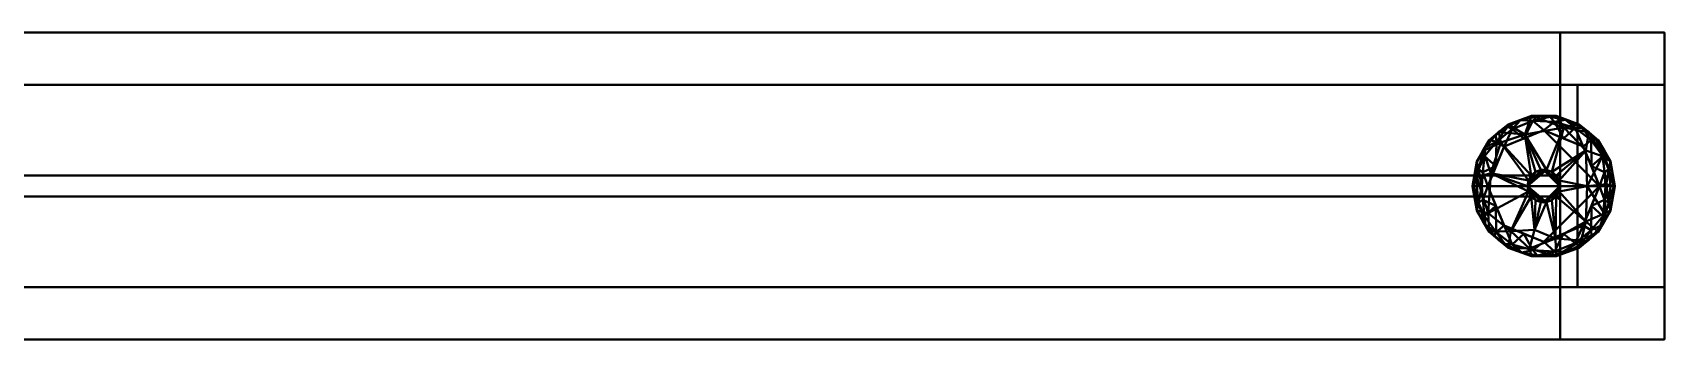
# Model space of a CAD drawing. Header units: millimetres. Extents: x -243 to 757, y -6915 to -6827.
# Drawn here: x 287.4 to 757.2, y -6915.5 to -6827.1 of the extents above; entities that cross this region are included whole.
import ezdxf

# ---------------------------------------------------------------- set-up
doc = ezdxf.new("R2010")
doc.units = ezdxf.units.MM
doc.layers.add('A-GENM', color=7, linetype='Continuous', lineweight=40)

msp = doc.modelspace()

# ---------------------------------------------------------------- meshes
at = {"layer": 'A-GENM', "color": 7, "true_color": 0xf5f5f3}
mesh = msp.add_polyface(dxfattribs=at)
corners = [(-242.8, -6827.14, 12.85), (-242.8, -6827.14, 145.8), (757.2, -6827.14, 145.8), (757.2, -6827.14, 12.85)]
mesh.append_faces([[corners[k] for k in face] for face in [(0, 1, 2, 3)]], dxfattribs={"color": 7})
mesh = msp.add_polyface(dxfattribs=at)
corners = [(-242.8, -6915.48, 12.85), (-242.8, -6827.14, 12.85), (757.2, -6827.14, 12.85), (757.2, -6915.48, 12.85)]
mesh.append_faces([[corners[k] for k in face] for face in [(3, 0, 1, 2)]], dxfattribs={"color": 7})
mesh = msp.add_polyface(dxfattribs=at)
corners = [(-242.8, -6827.14, 145.8), (-242.8, -6842.14, 145.8), (757.2, -6842.14, 145.8), (757.2, -6827.14, 145.8)]
mesh.append_faces([[corners[k] for k in face] for face in [(3, 0, 1, 2)]], dxfattribs={"color": 7})
mesh = msp.add_polyface(dxfattribs=at)
corners = [(757.2, -6827.14, 2000.42), (757.2, -6827.14, 1000.42), (-242.8, -6827.14, 1000.42), (-242.8, -6827.14, 2000.42), (-212.8, -6827.14, 1970.42), (-212.8, -6827.14, 1030.42), (727.2, -6827.14, 1030.42), (727.2, -6827.14, 1970.42)]
mesh.append_faces([[corners[k] for k in face] for face in [(3, 4, 5, 2), (2, 5, 6, 1)]], dxfattribs={"vtx0": -1, "vtx2": -1, "color": 7})
mesh.append_faces([[corners[k] for k in face] for face in [(7, 4, 3, 0), (6, 7, 0, 1)]], dxfattribs={"vtx1": -1, "vtx3": -1, "color": 7})
mesh = msp.add_polyface(dxfattribs=at)
corners = [(-242.8, -6915.48, 2000.42), (757.2, -6915.48, 2000.42), (757.2, -6827.14, 2000.42), (-242.8, -6827.14, 2000.42)]
mesh.append_faces([[corners[k] for k in face] for face in [(0, 1, 2, 3)]], dxfattribs={"color": 7})
mesh = msp.add_polyface(dxfattribs=at)
corners = [(757.2, -6915.48, 1000.42), (-242.8, -6915.48, 1000.42), (-242.8, -6827.14, 1000.42), (757.2, -6827.14, 1000.42)]
mesh.append_faces([[corners[k] for k in face] for face in [(3, 0, 1, 2)]], dxfattribs={"color": 7})
at = {"layer": 'A-GENM', "color": 45, "true_color": 0xaa886a}
mesh = msp.add_polyface(dxfattribs=at)
corners = [(-242.8, -6827.14, 1000.42), (757.2, -6827.14, 1000.42), (757.2, -6827.14, 145.8), (-242.8, -6827.14, 145.8)]
mesh.append_faces([[corners[k] for k in face] for face in [(2, 3, 0, 1)]], dxfattribs={"color": 45})
mesh = msp.add_polyface(dxfattribs=at)
corners = [(-242.8, -6827.14, 145.8), (757.2, -6827.14, 145.8), (757.2, -6842.14, 145.8), (-242.8, -6842.14, 145.8)]
mesh.append_faces([[corners[k] for k in face] for face in [(0, 1, 2, 3)]], dxfattribs={"color": 45})
mesh = msp.add_polyface(dxfattribs=at)
corners = [(757.2, -6827.14, 1000.42), (-242.8, -6827.14, 1000.42), (-242.8, -6842.14, 1000.42), (757.2, -6842.14, 1000.42)]
mesh.append_faces([[corners[k] for k in face] for face in [(3, 0, 1, 2)]], dxfattribs={"color": 45})
mesh = msp.add_polyface(dxfattribs=at)
corners = [(-242.8, -6827.14, 2400), (757.2, -6827.14, 2400), (757.2, -6827.14, 2000.42), (-242.8, -6827.14, 2000.42)]
mesh.append_faces([[corners[k] for k in face] for face in [(3, 0, 1, 2)]], dxfattribs={"color": 45})
mesh = msp.add_polyface(dxfattribs=at)
corners = [(-242.8, -6827.14, 2000.42), (757.2, -6827.14, 2000.42), (757.2, -6842.14, 2000.42), (-242.8, -6842.14, 2000.42)]
mesh.append_faces([[corners[k] for k in face] for face in [(0, 1, 2, 3)]], dxfattribs={"color": 45})
mesh = msp.add_polyface(dxfattribs=at)
corners = [(757.2, -6827.14, 2400), (-242.8, -6827.14, 2400), (-242.8, -6842.14, 2400), (757.2, -6842.14, 2400)]
mesh.append_faces([[corners[k] for k in face] for face in [(3, 0, 1, 2)]], dxfattribs={"color": 45})
at = {"layer": 'A-GENM', "color": 7, "true_color": 0xf5f5f3}
mesh = msp.add_polyface(dxfattribs=at)
corners = [(727.2, -6915.48, 1970.42), (-212.8, -6915.48, 1970.42), (-212.8, -6827.14, 1970.42), (727.2, -6827.14, 1970.42)]
mesh.append_faces([[corners[k] for k in face] for face in [(0, 1, 2, 3)]], dxfattribs={"color": 7})
mesh = msp.add_polyface(dxfattribs=at)
corners = [(-212.8, -6915.48, 1030.42), (727.2, -6915.48, 1030.42), (727.2, -6827.14, 1030.42), (-212.8, -6827.14, 1030.42)]
mesh.append_faces([[corners[k] for k in face] for face in [(3, 0, 1, 2)]], dxfattribs={"color": 7})
mesh = msp.add_polyface(dxfattribs=at)
corners = [(727.2, -6915.48, 1030.42), (727.2, -6915.48, 1970.42), (727.2, -6827.14, 1970.42), (727.2, -6827.14, 1030.42)]
mesh.append_faces([[corners[k] for k in face] for face in [(0, 1, 2, 3)]], dxfattribs={"color": 7})
mesh = msp.add_polyface(dxfattribs=at)
corners = [(757.2, -6827.14, 12.85), (757.2, -6827.14, 145.8), (757.2, -6842.14, 145.8), (757.2, -6842.14, 21.42), (757.2, -6900.48, 21.42), (757.2, -6900.48, 145.8), (757.2, -6915.48, 145.8), (757.2, -6915.48, 12.85)]
mesh.append_faces([[corners[k] for k in face] for face in [(3, 0, 1, 2)]], dxfattribs={"vtx0": -1, "color": 7})
mesh.append_faces([[corners[k] for k in face] for face in [(6, 7, 4, 5)]], dxfattribs={"vtx1": -1, "color": 7})
mesh.append_faces([[corners[k] for k in face] for face in [(3, 4, 7, 0)]], dxfattribs={"vtx1": -1, "vtx3": -1, "color": 7})
mesh = msp.add_polyface(dxfattribs=at)
corners = [(757.2, -6915.48, 2000.42), (757.2, -6915.48, 1000.42), (757.2, -6827.14, 1000.42), (757.2, -6827.14, 2000.42)]
mesh.append_faces([[corners[k] for k in face] for face in [(0, 1, 2, 3)]], dxfattribs={"color": 7})
at = {"layer": 'A-GENM', "color": 45, "true_color": 0xaa886a}
mesh = msp.add_polyface(dxfattribs=at)
corners = [(757.2, -6827.14, 145.8), (757.2, -6827.14, 1000.42), (757.2, -6842.14, 1000.42), (757.2, -6842.14, 145.8)]
mesh.append_faces([[corners[k] for k in face] for face in [(0, 1, 2, 3)]], dxfattribs={"color": 45})
mesh = msp.add_polyface(dxfattribs=at)
corners = [(757.2, -6827.14, 2000.42), (757.2, -6827.14, 2400), (757.2, -6842.14, 2400), (757.2, -6842.14, 2000.42)]
mesh.append_faces([[corners[k] for k in face] for face in [(0, 1, 2, 3)]], dxfattribs={"color": 45})
at = {"layer": 'A-GENM', "color": 7, "true_color": 0xf5f5f3}
mesh = msp.add_polyface(dxfattribs=at)
corners = [(-242.8, -6842.14, 21.42), (-242.8, -6900.48, 21.42), (757.2, -6900.48, 21.42), (757.2, -6842.14, 21.42)]
mesh.append_faces([[corners[k] for k in face] for face in [(0, 1, 2, 3)]], dxfattribs={"color": 7})
mesh = msp.add_polyface(dxfattribs=at)
corners = [(-242.8, -6842.14, 145.8), (-242.8, -6842.14, 21.42), (757.2, -6842.14, 21.42), (757.2, -6842.14, 145.8)]
mesh.append_faces([[corners[k] for k in face] for face in [(3, 0, 1, 2)]], dxfattribs={"color": 7})
mesh = msp.add_polyface(dxfattribs=at)
corners = [(757.2, -6842.14, 1000.42), (757.2, -6842.14, 21.42), (732.2, -6842.14, 21.42), (732.2, -6842.14, 975.42), (-217.82, -6842.14, 975.42), (-217.82, -6842.14, 21.42), (-242.8, -6842.14, 21.42), (-242.8, -6842.14, 1000.42)]
mesh.append_faces([[corners[k] for k in face] for face in [(3, 0, 1, 2)]], dxfattribs={"vtx0": -1, "color": 7})
mesh.append_faces([[corners[k] for k in face] for face in [(6, 7, 4, 5)]], dxfattribs={"vtx1": -1, "color": 7})
mesh.append_faces([[corners[k] for k in face] for face in [(3, 4, 7, 0)]], dxfattribs={"vtx1": -1, "vtx3": -1, "color": 7})
mesh = msp.add_polyface(dxfattribs=at)
corners = [(-242.8, -6900.48, 1000.42), (757.2, -6900.48, 1000.42), (757.2, -6842.14, 1000.42), (-242.8, -6842.14, 1000.42)]
mesh.append_faces([[corners[k] for k in face] for face in [(0, 1, 2, 3)]], dxfattribs={"color": 7})
at = {"layer": 'A-GENM', "color": 45, "true_color": 0xaa886a}
mesh = msp.add_polyface(dxfattribs=at)
corners = [(-242.8, -6842.14, 1000.42), (-242.8, -6842.14, 145.8), (757.2, -6842.14, 145.8), (757.2, -6842.14, 1000.42)]
mesh.append_faces([[corners[k] for k in face] for face in [(1, 2, 3, 0)]], dxfattribs={"color": 45})
at = {"layer": 'A-GENM', "color": 7, "true_color": 0xf5f5f3}
mesh = msp.add_polyface(dxfattribs=at)
corners = [(757.2, -6842.14, 2400), (757.2, -6842.14, 2000.42), (-242.8, -6842.14, 2000.42), (-242.8, -6842.14, 2400), (-217.82, -6842.14, 2375), (-217.82, -6842.14, 2025.42), (732.2, -6842.14, 2025.42), (732.2, -6842.14, 2375)]
mesh.append_faces([[corners[k] for k in face] for face in [(3, 4, 5, 2), (2, 5, 6, 1)]], dxfattribs={"vtx0": -1, "vtx2": -1, "color": 7})
mesh.append_faces([[corners[k] for k in face] for face in [(7, 4, 3, 0), (6, 7, 0, 1)]], dxfattribs={"vtx1": -1, "vtx3": -1, "color": 7})
mesh = msp.add_polyface(dxfattribs=at)
corners = [(-242.8, -6900.48, 2400), (757.2, -6900.48, 2400), (757.2, -6842.14, 2400), (-242.8, -6842.14, 2400)]
mesh.append_faces([[corners[k] for k in face] for face in [(0, 1, 2, 3)]], dxfattribs={"color": 7})
mesh = msp.add_polyface(dxfattribs=at)
corners = [(757.2, -6900.48, 2000.42), (-242.8, -6900.48, 2000.42), (-242.8, -6842.14, 2000.42), (757.2, -6842.14, 2000.42)]
mesh.append_faces([[corners[k] for k in face] for face in [(3, 0, 1, 2)]], dxfattribs={"color": 7})
at = {"layer": 'A-GENM', "color": 45, "true_color": 0xaa886a}
mesh = msp.add_polyface(dxfattribs=at)
corners = [(-242.8, -6842.14, 2400), (-242.8, -6842.14, 2000.42), (757.2, -6842.14, 2000.42), (757.2, -6842.14, 2400)]
mesh.append_faces([[corners[k] for k in face] for face in [(2, 3, 0, 1)]], dxfattribs={"color": 45})
at = {"layer": 'A-GENM', "color": 7, "true_color": 0xf5f5f3}
mesh = msp.add_polyface(dxfattribs=at)
corners = [(732.2, -6900.48, 975.42), (-217.82, -6900.48, 975.42), (-217.82, -6842.14, 975.42), (732.2, -6842.14, 975.42)]
mesh.append_faces([[corners[k] for k in face] for face in [(0, 1, 2, 3)]], dxfattribs={"color": 7})
mesh = msp.add_polyface(dxfattribs=at)
corners = [(732.2, -6900.48, 2375), (-217.82, -6900.48, 2375), (-217.82, -6842.14, 2375), (732.2, -6842.14, 2375)]
mesh.append_faces([[corners[k] for k in face] for face in [(0, 1, 2, 3)]], dxfattribs={"color": 7})
mesh = msp.add_polyface(dxfattribs=at)
corners = [(-217.82, -6900.48, 2025.42), (732.2, -6900.48, 2025.42), (732.2, -6842.14, 2025.42), (-217.82, -6842.14, 2025.42)]
mesh.append_faces([[corners[k] for k in face] for face in [(0, 1, 2, 3)]], dxfattribs={"color": 7})
mesh = msp.add_polyface(dxfattribs=at)
corners = [(732.2, -6900.48, 21.42), (732.2, -6900.48, 975.42), (732.2, -6842.14, 975.42), (732.2, -6842.14, 21.42)]
mesh.append_faces([[corners[k] for k in face] for face in [(0, 1, 2, 3)]], dxfattribs={"color": 7})
mesh = msp.add_polyface(dxfattribs=at)
corners = [(757.2, -6900.48, 21.42), (732.2, -6900.48, 21.42), (732.2, -6842.14, 21.42), (757.2, -6842.14, 21.42)]
mesh.append_faces([[corners[k] for k in face] for face in [(3, 0, 1, 2)]], dxfattribs={"color": 7})
mesh = msp.add_polyface(dxfattribs=at)
corners = [(732.2, -6900.48, 2025.42), (732.2, -6900.48, 2375), (732.2, -6842.14, 2375), (732.2, -6842.14, 2025.42)]
mesh.append_faces([[corners[k] for k in face] for face in [(3, 0, 1, 2)]], dxfattribs={"color": 7})
mesh = msp.add_polyface(dxfattribs=at)
corners = [(757.2, -6900.48, 1000.42), (757.2, -6900.48, 21.42), (757.2, -6842.14, 21.42), (757.2, -6842.14, 1000.42)]
mesh.append_faces([[corners[k] for k in face] for face in [(0, 1, 2, 3)]], dxfattribs={"color": 7})
mesh = msp.add_polyface(dxfattribs=at)
corners = [(757.2, -6900.48, 2400), (757.2, -6900.48, 2000.42), (757.2, -6842.14, 2000.42), (757.2, -6842.14, 2400)]
mesh.append_faces([[corners[k] for k in face] for face in [(0, 1, 2, 3)]], dxfattribs={"color": 7})
at = {"layer": 'A-GENM', "color": 250, "true_color": 0x3a3a3a}
mesh = msp.add_polyface(dxfattribs=at)
corners = [(701.96, -6871.32, 4.4), (703.2, -6864.3, 4.4), (706.76, -6858.14, 4.4), (712.22, -6853.57, 4.4), (718.9, -6851.13, 4.4), (726.02, -6851.13, 4.4), (732.7, -6853.57, 4.4), (738.16, -6858.14, 4.4), (741.72, -6864.3, 4.4), (742.96, -6871.32, 4.4), (742.63, -6871.32, 2.72), (741.67, -6871.32, 1.29), (740.24, -6871.32, 0.33), (738.56, -6871.32), (733.84, -6859.94), (722.46, -6855.22), (711.08, -6859.94), (706.36, -6871.32), (704.68, -6871.32, 0.33), (703.25, -6871.32, 1.29), (702.29, -6871.32, 2.72), (705.43, -6862.67, 1.18), (739.49, -6862.67, 1.18), (703.67, -6866.51, 1.49), (741.25, -6866.51, 1.49), (716.77, -6857.58), (728.15, -6857.58), (719.32, -6852.51, 1.16), (731.55, -6854.53, 1.18), (702.72, -6867.01, 4.4), (742.2, -6867.01, 4.4), (725.6, -6852.83, 0.89), (713.39, -6854.9, 0.89), (708.84, -6858.63, 0.79), (708.72, -6865.63), (704.98, -6861.22, 4.4), (705.72, -6860.09, 2.69), (708.7, -6856.66, 2.58), (739.94, -6861.22, 4.4), (739.2, -6860.09, 2.69), (736.13, -6858.06, 1.13), (736.72, -6857.05, 2.75), (736.2, -6865.63), (735.43, -6855.85, 4.4), (704.97, -6867.37, 0.4), (739.95, -6867.37, 0.4), (722.46, -6851.13, 4.4), (724.25, -6851.34, 2.48), (728.75, -6852.23, 2.58), (715.77, -6852.39, 2.54), (712.11, -6854.2, 2.39), (709.49, -6855.85, 4.4), (733.66, -6854.67, 2.5), (720.46, -6851.28, 2.67), (729.36, -6852.35, 4.4), (715.56, -6852.35, 4.4)]
mesh.append_faces([[corners[k] for k in face] for face in [(1, 23, 29), (25, 27, 15), (19, 23, 18), (13, 45, 12), (26, 28, 14), (17, 44, 34), (5, 47, 46), (3, 50, 51)]], dxfattribs={"vtx0": -1, "vtx1": -1, "color": 250})
mesh.append_faces([[corners[k] for k in face] for face in [(37, 36, 2), (18, 23, 44), (5, 48, 47), (49, 53, 27), (21, 23, 36), (20, 29, 23), (33, 36, 37), (33, 34, 21), (33, 32, 16), (52, 41, 40), (32, 27, 25), (32, 50, 49), (41, 7, 39), (24, 12, 45), (15, 27, 31), (24, 30, 10), (22, 40, 39), (32, 49, 27), (31, 28, 26), (8, 24, 39), (31, 27, 47), (34, 44, 21), (1, 36, 23), (21, 36, 33), (32, 33, 50), (37, 51, 50), (39, 40, 41), (22, 39, 24), (40, 14, 28), (22, 42, 40), (52, 43, 41), (44, 23, 21), (45, 22, 24), (22, 45, 42), (47, 27, 53), (28, 31, 48), (47, 48, 31), (52, 28, 48), (50, 3, 49), (6, 52, 48), (37, 50, 33), (28, 52, 40), (47, 53, 46), (4, 53, 49)]], dxfattribs={"vtx0": -1, "vtx1": -1, "vtx2": -1, "color": 250})
mesh.append_faces([[corners[k] for k in face] for face in [(44, 17, 18), (23, 19, 20), (31, 26, 15), (53, 4, 46), (24, 8, 30), (33, 16, 34), (37, 2, 51)]], dxfattribs={"vtx0": -1, "vtx2": -1, "color": 250})
mesh.append_faces([[corners[k] for k in face] for face in [(49, 3, 55, 4)]], dxfattribs={"vtx0": -1, "vtx3": -1, "color": 250})
mesh.append_faces([[corners[k] for k in face] for face in [(42, 14, 40), (25, 16, 32), (10, 11, 24), (11, 12, 24), (35, 2, 36, 1), (38, 8, 39, 7), (54, 6, 48, 5), (43, 7, 41), (13, 42, 45), (6, 43, 52)]], dxfattribs={"vtx1": -1, "vtx2": -1, "color": 250})
mesh.append_faces([[corners[k] for k in face] for face in [(20, 0, 29), (30, 9, 10)]], dxfattribs={"vtx2": -1, "color": 250})
mesh = msp.add_polyface(dxfattribs=at)
corners = [(701.96, -6871.32, 4.4), (703.21, -6878.36, 4.4), (706.78, -6884.52, 4.4), (712.23, -6889.09, 4.41), (718.91, -6891.51, 4.41), (726.01, -6891.51, 4.41), (732.69, -6889.09, 4.41), (738.15, -6884.52, 4.4), (741.71, -6878.36, 4.4), (742.96, -6871.32, 4.4), (741.71, -6864.28, 4.4), (738.15, -6858.13, 4.4), (732.69, -6853.56, 4.41), (726.01, -6851.13, 4.41), (718.91, -6851.13, 4.41), (712.23, -6853.56, 4.41), (706.78, -6858.12, 4.4), (703.21, -6864.28, 4.4), (727.16, -6871.32, 13.28), (726.88, -6872.93, 13.27), (726.06, -6874.34, 13.23), (724.81, -6875.39, 13.18), (723.28, -6875.95, 13.11), (721.64, -6875.95, 13.03), (720.11, -6875.39, 12.96), (718.86, -6874.34, 12.9), (718.04, -6872.93, 12.86), (717.76, -6871.32, 12.85), (718.04, -6869.71, 12.86), (718.86, -6868.3, 12.9), (720.11, -6867.25, 12.96), (721.65, -6866.69, 13.03), (723.28, -6866.69, 13.11), (724.81, -6867.25, 13.18), (726.06, -6868.3, 13.23), (726.88, -6869.71, 13.27), (717.02, -6856.48, 10.45), (707.22, -6867.65, 10.15), (712.95, -6884.32, 10.17), (734.58, -6861.13, 11.05), (734.57, -6881.52, 11.05), (725.84, -6886.43, 10.91), (740.41, -6870.78, 9.89), (728.23, -6854.46, 9.65), (718.34, -6889.27, 8.89), (706.48, -6879.1, 9.03), (719.81, -6883.92, 11.61), (709.5, -6855.84, 4.41), (710.11, -6858.75, 9.24), (704.99, -6861.2, 4.4), (703.24, -6868.78, 7.52), (735.42, -6855.84, 4.41), (735.02, -6871.32, 12.3), (735.42, -6886.8, 4.41), (733.26, -6886.97, 8.67), (739.38, -6862.71, 8.85), (739.95, -6879.24, 8.59)]
mesh.append_faces([[corners[k] for k in face] for face in [(9, 42, 8), (33, 43, 32), (51, 55, 11), (49, 48, 16), (13, 43, 12), (12, 43, 51), (6, 54, 5), (18, 52, 35), (22, 41, 21), (16, 48, 47), (23, 46, 22), (17, 50, 49), (11, 55, 10)]], dxfattribs={"vtx0": -1, "vtx1": -1, "color": 250})
mesh.append_faces([[corners[k] for k in face] for face in [(36, 48, 29), (7, 40, 54), (49, 37, 48), (54, 40, 41), (36, 47, 48), (48, 37, 28), (55, 42, 10), (40, 52, 19), (45, 2, 38), (50, 1, 45), (26, 45, 38), (38, 44, 46), (44, 5, 41), (41, 46, 44), (41, 22, 46), (37, 45, 26), (52, 56, 42), (44, 38, 3), (32, 43, 36), (39, 51, 43), (35, 52, 39), (56, 8, 42), (37, 50, 45), (39, 43, 33), (40, 20, 41), (37, 49, 50), (41, 5, 54), (42, 55, 52), (36, 43, 14), (55, 39, 52), (25, 38, 46), (39, 55, 51), (56, 40, 7), (40, 56, 52)]], dxfattribs={"vtx0": -1, "vtx1": -1, "vtx2": -1, "color": 250})
mesh.append_faces([[corners[k] for k in face] for face in [(50, 17, 0), (36, 30, 31), (45, 1, 2), (46, 24, 25), (36, 14, 15), (43, 13, 14), (38, 2, 3), (52, 18, 19), (39, 34, 35), (40, 19, 20), (36, 15, 47), (56, 7, 8)]], dxfattribs={"vtx0": -1, "vtx2": -1, "color": 250})
mesh.append_faces([[corners[k] for k in face] for face in [(54, 6, 53, 7)]], dxfattribs={"vtx0": -1, "vtx3": -1, "color": 250})
mesh.append_faces([[corners[k] for k in face] for face in [(29, 30, 36), (31, 32, 36), (28, 29, 48), (4, 5, 44), (27, 28, 37), (0, 1, 50), (25, 26, 38), (23, 24, 46), (9, 10, 42), (26, 27, 37), (20, 21, 41), (33, 34, 39), (3, 4, 44)]], dxfattribs={"vtx1": -1, "vtx2": -1, "color": 250})
mesh = msp.add_polyface(dxfattribs=at)
corners = [(738.56, -6871.32), (733.84, -6882.71), (722.46, -6887.42), (711.08, -6882.71), (706.36, -6871.32), (711.08, -6859.94), (722.46, -6855.22), (733.84, -6859.94)]
mesh.append_faces([[corners[k] for k in face] for face in [(0, 6, 7)]], dxfattribs={"vtx0": -1, "color": 250})
mesh.append_faces([[corners[k] for k in face] for face in [(1, 2, 0)]], dxfattribs={"vtx1": -1, "color": 250})
mesh.append_faces([[corners[k] for k in face] for face in [(4, 5, 6, 0), (2, 3, 4, 0)]], dxfattribs={"vtx2": -1, "vtx3": -1, "color": 250})
mesh = msp.add_polyface(dxfattribs=at)
corners = [(727.16, -6871.32, 13.28), (726.88, -6869.71, 13.27), (726.06, -6868.3, 13.23), (724.81, -6867.25, 13.18), (723.28, -6866.69, 13.11), (721.65, -6866.69, 13.03), (720.11, -6867.25, 12.96), (718.86, -6868.3, 12.9), (718.04, -6869.71, 12.86), (717.76, -6871.32, 12.85), (717.76, -6871.32, 14.63), (717.76, -6871.32, 16.42), (717.76, -6871.32, 18.21), (717.76, -6871.32, 20), (722.46, -6866.62, 20), (727.16, -6871.32, 20), (727.16, -6871.32, 18.32), (727.16, -6871.32, 16.64), (727.16, -6871.32, 14.96)]
mesh.append_faces([[corners[k] for k in face] for face in [(2, 18, 1), (6, 11, 5)]], dxfattribs={"vtx0": -1, "vtx1": -1, "color": 250})
mesh.append_faces([[corners[k] for k in face] for face in [(4, 14, 17), (14, 4, 11)]], dxfattribs={"vtx0": -1, "vtx1": -1, "vtx2": -1, "color": 250})
mesh.append_faces([[corners[k] for k in face] for face in [(3, 17, 18), (18, 2, 3), (17, 3, 4), (10, 6, 7)]], dxfattribs={"vtx0": -1, "vtx2": -1, "color": 250})
mesh.append_faces([[corners[k] for k in face] for face in [(16, 17, 14, 15), (9, 10, 8)]], dxfattribs={"vtx1": -1, "color": 250})
mesh.append_faces([[corners[k] for k in face] for face in [(4, 5, 11), (10, 11, 6), (7, 8, 10)]], dxfattribs={"vtx1": -1, "vtx2": -1, "color": 250})
mesh.append_faces([[corners[k] for k in face] for face in [(18, 0, 1), (12, 13, 14, 11)]], dxfattribs={"vtx2": -1, "color": 250})
mesh = msp.add_polyface(dxfattribs=at)
corners = [(727.06, -6871.32, 20), (722.46, -6866.72, 20), (717.86, -6871.32, 20), (717.86, -6871.32, 23.75), (717.86, -6871.32, 27.5), (717.86, -6871.32, 31.25), (717.86, -6871.32, 35), (722.46, -6866.72, 35), (727.06, -6871.32, 35), (727.06, -6871.32, 31.25), (727.06, -6871.32, 27.5), (727.06, -6871.32, 23.75)]
mesh.append_faces([[corners[k] for k in face] for face in [(1, 10, 11, 0)]], dxfattribs={"vtx0": -1, "color": 250})
mesh.append_faces([[corners[k] for k in face] for face in [(7, 10, 1)]], dxfattribs={"vtx0": -1, "vtx1": -1, "vtx2": -1, "color": 250})
mesh.append_faces([[corners[k] for k in face] for face in [(7, 1, 4, 5)]], dxfattribs={"vtx0": -1, "vtx1": -1, "vtx3": -1, "color": 250})
mesh.append_faces([[corners[k] for k in face] for face in [(6, 7, 5)]], dxfattribs={"vtx1": -1, "color": 250})
mesh.append_faces([[corners[k] for k in face] for face in [(7, 8, 9, 10), (1, 2, 3, 4)]], dxfattribs={"vtx3": -1, "color": 250})
mesh = msp.add_polyface(dxfattribs=at)
corners = [(727.06, -6871.32, 35), (722.46, -6866.72, 35), (717.86, -6871.32, 35), (722.46, -6875.92, 35)]
mesh.append_faces([[corners[k] for k in face] for face in [(3, 0, 1, 2)]], dxfattribs={"color": 250})
at = {"layer": 'A-GENM', "color": 142, "true_color": 0x0080c0, "transparency": 33554496}
mesh = msp.add_polyface(dxfattribs=at)
corners = [(727.2, -6868.31, 1030.42), (-212.8, -6868.31, 1030.42), (-212.8, -6868.31, 1970.42), (727.2, -6868.31, 1970.42)]
mesh.append_faces([[corners[k] for k in face] for face in [(1, 2, 3, 0)]], dxfattribs={"color": 142})
mesh = msp.add_polyface(dxfattribs=at)
corners = [(-212.8, -6874.31, 1970.42), (727.2, -6874.31, 1970.42), (727.2, -6868.31, 1970.42), (-212.8, -6868.31, 1970.42)]
mesh.append_faces([[corners[k] for k in face] for face in [(0, 1, 2, 3)]], dxfattribs={"color": 142})
mesh = msp.add_polyface(dxfattribs=at)
corners = [(727.2, -6874.31, 1030.42), (-212.8, -6874.31, 1030.42), (-212.8, -6868.31, 1030.42), (727.2, -6868.31, 1030.42)]
mesh.append_faces([[corners[k] for k in face] for face in [(0, 1, 2, 3)]], dxfattribs={"color": 142})
at = {"layer": 'A-GENM', "color": 250, "true_color": 0x3a3a3a}
mesh = msp.add_polyface(dxfattribs=at)
corners = [(738.56, -6871.32), (740.24, -6871.32, 0.33), (741.67, -6871.32, 1.29), (742.63, -6871.32, 2.72), (742.96, -6871.32, 4.4), (741.72, -6878.34, 4.4), (738.16, -6884.51, 4.4), (732.7, -6889.08, 4.4), (726.02, -6891.51, 4.4), (718.9, -6891.51, 4.4), (712.22, -6889.08, 4.4), (706.76, -6884.51, 4.4), (703.2, -6878.34, 4.4), (701.96, -6871.32, 4.4), (702.29, -6871.32, 2.72), (703.25, -6871.32, 1.29), (704.68, -6871.32, 0.33), (706.36, -6871.32), (711.08, -6882.71), (722.46, -6887.42), (733.84, -6882.71), (739.49, -6879.97, 1.18), (705.43, -6879.97, 1.18), (741.25, -6876.14, 1.49), (703.67, -6876.14, 1.49), (728.15, -6885.06), (716.77, -6885.06), (725.6, -6890.14, 1.16), (713.37, -6888.11, 1.18), (742.2, -6875.63, 4.4), (702.72, -6875.63, 4.4), (719.32, -6889.81, 0.89), (731.53, -6887.74, 0.89), (736.08, -6884.02, 0.79), (736.2, -6877.01), (739.94, -6881.43, 4.4), (739.2, -6882.55, 2.69), (736.22, -6885.99, 2.58), (704.98, -6881.43, 4.4), (705.72, -6882.55, 2.69), (708.79, -6884.59, 1.13), (708.2, -6885.6, 2.75), (708.72, -6877.01), (709.49, -6886.79, 4.4), (739.95, -6875.27, 0.4), (704.97, -6875.27, 0.4), (722.46, -6891.51, 4.4), (720.67, -6891.3, 2.48), (716.17, -6890.42, 2.58), (729.15, -6890.26, 2.54), (732.81, -6888.45, 2.39), (735.43, -6886.79, 4.4), (711.26, -6887.97, 2.5), (724.46, -6891.37, 2.67), (715.56, -6890.3, 4.4), (729.36, -6890.3, 4.4)]
mesh.append_faces([[corners[k] for k in face] for face in [(5, 23, 29), (25, 27, 19), (17, 45, 16), (26, 28, 18), (0, 44, 34), (9, 47, 46), (7, 50, 51)]], dxfattribs={"vtx0": -1, "vtx1": -1, "color": 250})
mesh.append_faces([[corners[k] for k in face] for face in [(37, 36, 6), (1, 23, 44), (9, 48, 47), (49, 53, 27), (21, 23, 36), (3, 29, 23), (33, 36, 37), (33, 34, 21), (24, 30, 14), (20, 33, 32), (12, 24, 39), (32, 27, 25), (32, 50, 49), (41, 11, 39), (24, 16, 45), (19, 27, 31), (52, 41, 40), (22, 40, 39), (32, 49, 27), (31, 28, 26), (31, 27, 47), (34, 44, 21), (5, 36, 23), (21, 36, 33), (32, 33, 50), (37, 51, 50), (39, 40, 41), (22, 39, 24), (40, 18, 28), (22, 42, 40), (52, 43, 41), (44, 23, 21), (45, 22, 24), (22, 45, 42), (47, 27, 53), (28, 31, 48), (47, 48, 31), (52, 28, 48), (50, 7, 49), (10, 52, 48), (37, 50, 33), (28, 52, 40), (47, 53, 46), (8, 53, 49)]], dxfattribs={"vtx0": -1, "vtx1": -1, "vtx2": -1, "color": 250})
mesh.append_faces([[corners[k] for k in face] for face in [(31, 26, 19), (44, 0, 1), (23, 2, 3), (53, 8, 46), (24, 12, 30), (33, 20, 34), (37, 6, 51)]], dxfattribs={"vtx0": -1, "vtx2": -1, "color": 250})
mesh.append_faces([[corners[k] for k in face] for face in [(49, 7, 55, 8)]], dxfattribs={"vtx0": -1, "vtx3": -1, "color": 250})
mesh.append_faces([[corners[k] for k in face] for face in [(1, 2, 23), (42, 18, 40), (15, 16, 24), (14, 15, 24), (35, 6, 36, 5), (38, 12, 39, 11), (25, 20, 32), (54, 10, 48, 9), (43, 11, 41), (17, 42, 45), (10, 43, 52)]], dxfattribs={"vtx1": -1, "vtx2": -1, "color": 250})
mesh.append_faces([[corners[k] for k in face] for face in [(3, 4, 29), (30, 13, 14)]], dxfattribs={"vtx2": -1, "color": 250})
mesh = msp.add_polyface(dxfattribs=at)
corners = [(717.76, -6871.32, 20), (717.76, -6871.32, 18.21), (717.76, -6871.32, 16.42), (717.76, -6871.32, 14.63), (717.76, -6871.32, 12.85), (718.04, -6872.93, 12.86), (718.86, -6874.34, 12.9), (720.11, -6875.39, 12.96), (721.64, -6875.95, 13.03), (723.28, -6875.95, 13.11), (724.81, -6875.39, 13.18), (726.06, -6874.34, 13.23), (726.88, -6872.93, 13.27), (727.16, -6871.32, 13.28), (727.16, -6871.32, 14.96), (727.16, -6871.32, 16.64), (727.16, -6871.32, 18.32), (727.16, -6871.32, 20), (722.46, -6876.02, 20)]
mesh.append_faces([[corners[k] for k in face] for face in [(5, 3, 4), (18, 15, 16, 17), (14, 12, 13)]], dxfattribs={"vtx0": -1, "color": 250})
mesh.append_faces([[corners[k] for k in face] for face in [(9, 2, 8), (11, 14, 10)]], dxfattribs={"vtx0": -1, "vtx1": -1, "color": 250})
mesh.append_faces([[corners[k] for k in face] for face in [(18, 9, 15), (2, 9, 18)]], dxfattribs={"vtx0": -1, "vtx1": -1, "vtx2": -1, "color": 250})
mesh.append_faces([[corners[k] for k in face] for face in [(7, 2, 3), (3, 5, 6), (15, 9, 10), (14, 11, 12)]], dxfattribs={"vtx0": -1, "vtx2": -1, "color": 250})
mesh.append_faces([[corners[k] for k in face] for face in [(1, 2, 18, 0)]], dxfattribs={"vtx1": -1, "color": 250})
mesh.append_faces([[corners[k] for k in face] for face in [(6, 7, 3), (7, 8, 2), (14, 15, 10)]], dxfattribs={"vtx1": -1, "vtx2": -1, "color": 250})
mesh = msp.add_polyface(dxfattribs=at)
corners = [(717.86, -6871.32, 35), (717.86, -6871.32, 31.25), (717.86, -6871.32, 27.5), (717.86, -6871.32, 23.75), (717.86, -6871.32, 20), (722.46, -6875.92, 20), (727.06, -6871.32, 20), (727.06, -6871.32, 23.75), (727.06, -6871.32, 27.5), (727.06, -6871.32, 31.25), (727.06, -6871.32, 35), (722.46, -6875.92, 35)]
mesh.append_faces([[corners[k] for k in face] for face in [(8, 11, 5)]], dxfattribs={"vtx0": -1, "vtx1": -1, "vtx2": -1, "color": 250})
mesh.append_faces([[corners[k] for k in face] for face in [(11, 1, 2, 5)]], dxfattribs={"vtx0": -1, "vtx2": -1, "vtx3": -1, "color": 250})
mesh.append_faces([[corners[k] for k in face] for face in [(3, 4, 5, 2), (11, 0, 1), (9, 10, 11, 8)]], dxfattribs={"vtx2": -1, "color": 250})
mesh.append_faces([[corners[k] for k in face] for face in [(5, 6, 7, 8)]], dxfattribs={"vtx3": -1, "color": 250})
at = {"layer": 'A-GENM', "color": 142, "true_color": 0x0080c0, "transparency": 33554496}
mesh = msp.add_polyface(dxfattribs=at)
corners = [(727.2, -6874.31, 1970.42), (727.2, -6874.31, 1030.42), (727.2, -6868.31, 1030.42), (727.2, -6868.31, 1970.42)]
mesh.append_faces([[corners[k] for k in face] for face in [(0, 1, 2, 3)]], dxfattribs={"color": 142})
mesh = msp.add_polyface(dxfattribs=at)
corners = [(727.2, -6874.31, 1030.42), (727.2, -6874.31, 1970.42), (-212.8, -6874.31, 1970.42), (-212.8, -6874.31, 1030.42)]
mesh.append_faces([[corners[k] for k in face] for face in [(2, 3, 0, 1)]], dxfattribs={"color": 142})
at = {"layer": 'A-GENM', "color": 7, "true_color": 0xf5f5f3}
mesh = msp.add_polyface(dxfattribs=at)
corners = [(-242.8, -6900.48, 145.8), (-242.8, -6915.48, 145.8), (757.2, -6915.48, 145.8), (757.2, -6900.48, 145.8)]
mesh.append_faces([[corners[k] for k in face] for face in [(3, 0, 1, 2)]], dxfattribs={"color": 7})
mesh = msp.add_polyface(dxfattribs=at)
corners = [(-242.8, -6900.48, 21.42), (-242.8, -6900.48, 145.8), (757.2, -6900.48, 145.8), (757.2, -6900.48, 21.42)]
mesh.append_faces([[corners[k] for k in face] for face in [(0, 1, 2, 3)]], dxfattribs={"color": 7})
at = {"layer": 'A-GENM', "color": 45, "true_color": 0xaa886a}
mesh = msp.add_polyface(dxfattribs=at)
corners = [(-242.8, -6900.48, 1000.42), (757.2, -6900.48, 1000.42), (757.2, -6900.48, 145.8), (-242.8, -6900.48, 145.8)]
mesh.append_faces([[corners[k] for k in face] for face in [(1, 2, 3, 0)]], dxfattribs={"color": 45})
mesh = msp.add_polyface(dxfattribs=at)
corners = [(757.2, -6915.48, 145.8), (-242.8, -6915.48, 145.8), (-242.8, -6900.48, 145.8), (757.2, -6900.48, 145.8)]
mesh.append_faces([[corners[k] for k in face] for face in [(0, 1, 2, 3)]], dxfattribs={"color": 45})
mesh = msp.add_polyface(dxfattribs=at)
corners = [(-242.8, -6915.48, 1000.42), (757.2, -6915.48, 1000.42), (757.2, -6900.48, 1000.42), (-242.8, -6900.48, 1000.42)]
mesh.append_faces([[corners[k] for k in face] for face in [(3, 0, 1, 2)]], dxfattribs={"color": 45})
at = {"layer": 'A-GENM', "color": 7, "true_color": 0xf5f5f3}
mesh = msp.add_polyface(dxfattribs=at)
corners = [(757.2, -6900.48, 1000.42), (-242.8, -6900.48, 1000.42), (-242.8, -6900.48, 21.42), (-217.82, -6900.48, 21.42), (-217.82, -6900.48, 975.42), (732.2, -6900.48, 975.42), (732.2, -6900.48, 21.42), (757.2, -6900.48, 21.42)]
mesh.append_faces([[corners[k] for k in face] for face in [(4, 1, 2, 3)]], dxfattribs={"vtx0": -1, "color": 7})
mesh.append_faces([[corners[k] for k in face] for face in [(5, 0, 1, 4)]], dxfattribs={"vtx0": -1, "vtx2": -1, "color": 7})
mesh.append_faces([[corners[k] for k in face] for face in [(7, 0, 5, 6)]], dxfattribs={"vtx1": -1, "color": 7})
mesh = msp.add_polyface(dxfattribs=at)
corners = [(757.2, -6900.48, 2400), (-242.8, -6900.48, 2400), (-242.8, -6900.48, 2000.42), (757.2, -6900.48, 2000.42), (-217.82, -6900.48, 2375), (732.2, -6900.48, 2375), (732.2, -6900.48, 2025.42), (-217.82, -6900.48, 2025.42)]
mesh.append_faces([[corners[k] for k in face] for face in [(0, 5, 6, 3), (5, 0, 1, 4)]], dxfattribs={"vtx0": -1, "vtx2": -1, "color": 7})
mesh.append_faces([[corners[k] for k in face] for face in [(2, 3, 6, 7), (7, 4, 1, 2)]], dxfattribs={"vtx1": -1, "vtx3": -1, "color": 7})
at = {"layer": 'A-GENM', "color": 45, "true_color": 0xaa886a}
mesh = msp.add_polyface(dxfattribs=at)
corners = [(-242.8, -6900.48, 2400), (757.2, -6900.48, 2400), (757.2, -6900.48, 2000.42), (-242.8, -6900.48, 2000.42)]
mesh.append_faces([[corners[k] for k in face] for face in [(2, 3, 0, 1)]], dxfattribs={"color": 45})
mesh = msp.add_polyface(dxfattribs=at)
corners = [(757.2, -6915.48, 2000.42), (-242.8, -6915.48, 2000.42), (-242.8, -6900.48, 2000.42), (757.2, -6900.48, 2000.42)]
mesh.append_faces([[corners[k] for k in face] for face in [(0, 1, 2, 3)]], dxfattribs={"color": 45})
mesh = msp.add_polyface(dxfattribs=at)
corners = [(-242.8, -6915.48, 2400), (757.2, -6915.48, 2400), (757.2, -6900.48, 2400), (-242.8, -6900.48, 2400)]
mesh.append_faces([[corners[k] for k in face] for face in [(0, 1, 2, 3)]], dxfattribs={"color": 45})
mesh = msp.add_polyface(dxfattribs=at)
corners = [(757.2, -6915.48, 1000.42), (757.2, -6915.48, 145.8), (757.2, -6900.48, 145.8), (757.2, -6900.48, 1000.42)]
mesh.append_faces([[corners[k] for k in face] for face in [(0, 1, 2, 3)]], dxfattribs={"color": 45})
mesh = msp.add_polyface(dxfattribs=at)
corners = [(757.2, -6915.48, 2400), (757.2, -6915.48, 2000.42), (757.2, -6900.48, 2000.42), (757.2, -6900.48, 2400)]
mesh.append_faces([[corners[k] for k in face] for face in [(0, 1, 2, 3)]], dxfattribs={"color": 45})
at = {"layer": 'A-GENM', "color": 7, "true_color": 0xf5f5f3}
mesh = msp.add_polyface(dxfattribs=at)
corners = [(-242.8, -6915.48, 145.8), (-242.8, -6915.48, 12.85), (757.2, -6915.48, 12.85), (757.2, -6915.48, 145.8)]
mesh.append_faces([[corners[k] for k in face] for face in [(3, 0, 1, 2)]], dxfattribs={"color": 7})
at = {"layer": 'A-GENM', "color": 45, "true_color": 0xaa886a}
mesh = msp.add_polyface(dxfattribs=at)
corners = [(-242.8, -6915.48, 1000.42), (-242.8, -6915.48, 145.8), (757.2, -6915.48, 145.8), (757.2, -6915.48, 1000.42)]
mesh.append_faces([[corners[k] for k in face] for face in [(2, 3, 0, 1)]], dxfattribs={"color": 45})
at = {"layer": 'A-GENM', "color": 7, "true_color": 0xf5f5f3}
mesh = msp.add_polyface(dxfattribs=at)
corners = [(757.2, -6915.48, 2000.42), (-242.8, -6915.48, 2000.42), (-242.8, -6915.48, 1000.42), (757.2, -6915.48, 1000.42), (-212.8, -6915.48, 1970.42), (727.2, -6915.48, 1970.42), (727.2, -6915.48, 1030.42), (-212.8, -6915.48, 1030.42)]
mesh.append_faces([[corners[k] for k in face] for face in [(0, 5, 6, 3), (3, 6, 7, 2)]], dxfattribs={"vtx0": -1, "vtx2": -1, "color": 7})
mesh.append_faces([[corners[k] for k in face] for face in [(4, 5, 0, 1), (7, 4, 1, 2)]], dxfattribs={"vtx1": -1, "vtx3": -1, "color": 7})
at = {"layer": 'A-GENM', "color": 45, "true_color": 0xaa886a}
mesh = msp.add_polyface(dxfattribs=at)
corners = [(-242.8, -6915.48, 2400), (-242.8, -6915.48, 2000.42), (757.2, -6915.48, 2000.42), (757.2, -6915.48, 2400)]
mesh.append_faces([[corners[k] for k in face] for face in [(3, 0, 1, 2)]], dxfattribs={"color": 45})

doc.saveas('drawing.dxf')
